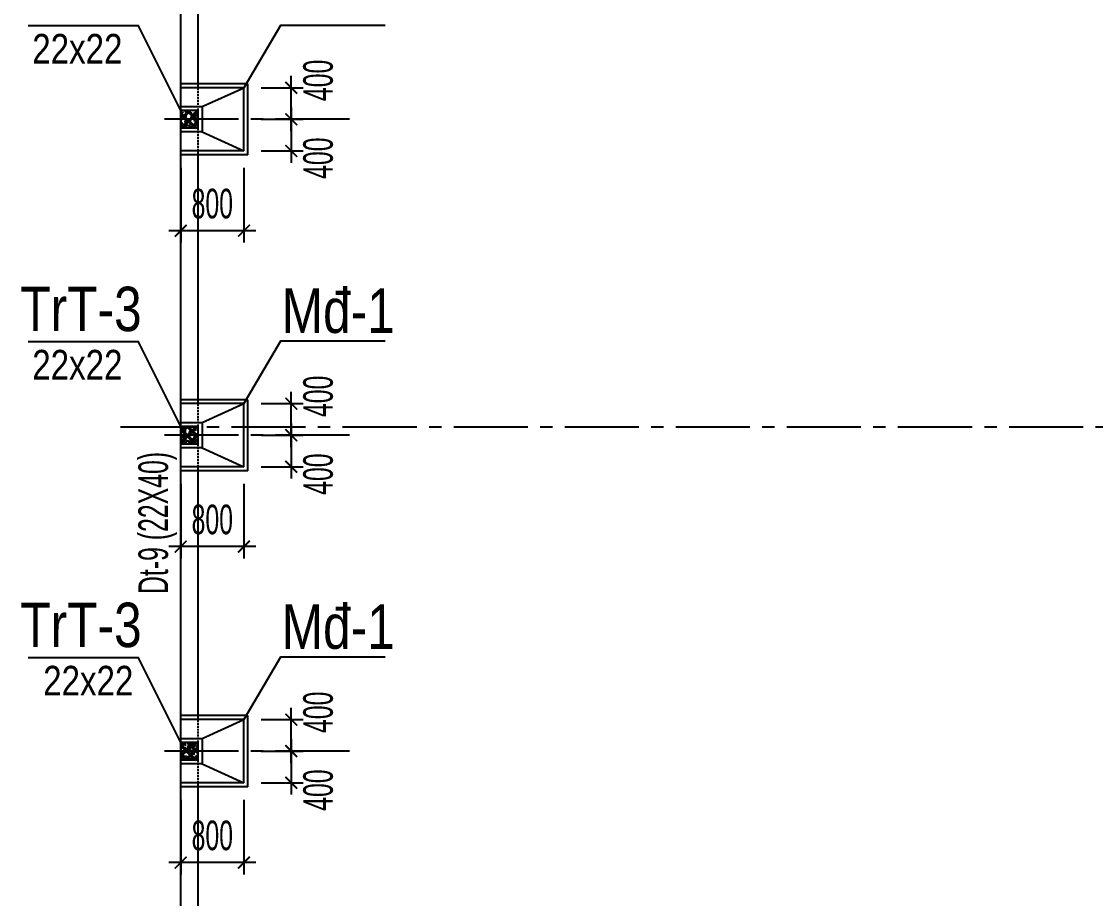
# Model space of a CAD drawing. Extents: x 195594 to 457145, y -254194 to -165094.
# Drawn here: x 208595 to 222194, y -240694 to -229591 of the extents above; entities that cross this region are included whole.
import ezdxf
from ezdxf.enums import TextEntityAlignment as Align

# ---------------------------------------------------------------- set-up
doc = ezdxf.new("R2010")
doc.units = 0
doc.header["$LTSCALE"] = 0.5
doc.header["$MEASUREMENT"] = 0
doc.linetypes.add('CENTER2', pattern=[1.125, 0.75, -0.125, 0.125, -0.125])
doc.linetypes.add('HIDDEN', pattern=[0.375, 0.25, -0.125])
doc.layers.get('0').update_dxf_attribs({"linetype": 'CONTINUOUS'})
doc.layers.get('Defpoints').update_dxf_attribs({"linetype": 'CONTINUOUS'})
for name, color, linetype in [('CDC.01.AXIS', 160, 'CENTER2'), ('CDC.02.DIM', 1, 'CONTINUOUS'), ('CDC.03.BORDER', 3, 'CONTINUOUS'), ('CDC.04.HIDDEN', 8, 'HIDDEN'), ('CDC.06.TEXT', 2, 'CONTINUOUS'), ('CDC.10.HATCH', 9, 'CONTINUOUS'), ('CDC.11.NOTE', 8, 'CONTINUOUS')]:
    doc.layers.add(name, color=color, linetype=linetype)
doc.styles.add('ARIAL', font='arial.ttf', dxfattribs={"width": 0.6})
doc.dimstyles.new('150', dxfattribs={"dimscale": 150, "dimtxt": 2.5, "dimasz": 1, "dimexe": 1, "dimexo": 0, "dimgap": 1, "dimtad": 1, "dimdec": 0, "dimdsep": 46, "dimtxsty": 'ARIAL', "dimblk": 'ARCHTICK', "dimcen": 1, "dimdle": 1, "dimclrd": 1, "dimclre": 1, "dimclrt": 2, "dimadec": 0, "dimazin": 0, "dimtfac": 0.00072, "dimtdec": 0, "dimtix": 1, "dimtmove": 2, "dimatfit": 3, "dimldrblk": 'ARCHTICK', "dimfxl": 1, "dimtolj": 1, "dimarcsym": 0})

# ---------------------------------------------------------------- blocks, each defined once
blk = doc.blocks.new('Mđ')
at = {"layer": 'CDC.10.HATCH'}
h = blk.add_hatch(dxfattribs=at)
h.set_pattern_fill('CHAU-01', color=256, scale=20, angle=90, style=0, pattern_type=2)
h.set_pattern_definition([(140, (558407.02, -1874956.22), (12.550427, 143.4520365), [15, -165]), (85, (558407.02, -1874956.22), (-150.438427, -27.750267), [12, -132]), (190.4514, (558408.06, -1874944.26), (-137.887908, 115.701876), [12.748038, -140.228422]), (136.1842, (558367.02, -1874956.22), (33.103803, 213.44821), [22.5, -247.5]), (186.6356, (558369.78, -1874938.43), (-194.823574, 186.93254), [19.122058, -210.3426]), (81.1842, (558367.02, -1874956.22), (-194.82372, 186.93239), [18, -198]), (111, (558377.02, -1874936.22), (80.523778, 119.3814104), [15, -165]), (56, (558377.02, -1874936.22), (-145.030009, 48.663066), [12, -132]), (161.4514, (558383.73, -1874926.27), (-64.506099, 168.044526), [12.748038, -140.228422]), (127.5, (558407.02, -1874956.217), (-66.5787708, 2.431971), [0, -130.4, 0, -134, 0, -132.5]), (97.5, (558407.02, -1874956.22), (-78.8823424, 52.6139075), [0, -76.4, 0, -127.4, 0, -50.5]), (57.5, (558407.02, -1875000.82), (4.5109743, 106.7644872), [0, -50, 0, -156, 0, -207]), (47.5, (558407.02, -1875020.82), (-20.0209965, 116.637234), [0, -65, 0, -103.6, 0, -147]), (135, (558407.02, -1874956.22), (-60.1040764, -60.1040764), []), (135, (558382.52, -1874956.22), (-60.1040764, -60.1040764), [])])
h.paths.add_polyline_path([(391479, -144098), (391549, -144098), (391549, -143948), (391479, -143948)])
h.paths.add_polyline_path([(391549, -144098), (391699, -144098), (391699, -143948), (391549, -143948)])
h.paths.add_polyline_path([(391699, -143948), (391699, -143878), (391549, -143878), (391549, -143948)])
h.paths.add_polyline_path([(391479, -143878), (391479, -143948), (391549, -143948), (391549, -143878)])
at = {"layer": 'CDC.03.BORDER'}
for p, q in [((390849, -143828), (390849, -143538)), ((390849, -143538), (391699, -143538)), ((390899, -143828), (390899, -143588)), ((390899, -143588), (391699, -143588)), ((390849, -144438), (390849, -143828)), ((390899, -144388), (390899, -143828)), ((390899, -144388), (391699, -144388)), ((390849, -144438), (391699, -144438))]:
    blk.add_line(p, q, dxfattribs=at)
at = {"layer": 'CDC.10.HATCH'}
for p, q in [((391429, -143828), (390899, -143588)), ((391429, -144148), (390899, -144388))]:
    blk.add_line(p, q, dxfattribs=at)
for points in [[(391699, -143828), (391429, -143828), (391429, -144148), (391699, -144148)], [(391479, -143878), (391699, -143878), (391699, -144098), (391479, -144098)]]:
    blk.add_lwpolyline(points, close=True, dxfattribs=at)
blk = doc.blocks.new('_ARCHTICK')
at = {"color": 0, "linetype": 'ByBlock', "const_width": 0.15}
blk.add_lwpolyline([(-0.5, -0.5), (0.5, 0.5)], dxfattribs=at)
blk = doc.blocks.new('*D377')
at = {"layer": 'CDC.02.DIM', "color": 1, "lineweight": -2, "transparency": 16777216}
for p, q in [((212011, -230680), (212011, -231380)), ((211629, -230830), (212161, -230830)), ((211629, -231230), (212161, -231230))]:
    blk.add_line(p, q, dxfattribs=at)
at = {"layer": 'Defpoints', "color": 0, "transparency": 16777216}
for p in [(211629, -230830), (211629, -231230), (212011, -231230)]:
    blk.add_point(p, dxfattribs=at)
at = {"layer": 'CDC.02.DIM', "color": 1, "lineweight": -2, "transparency": 16777216, "xscale": 150, "yscale": 150, "zscale": 150}
for p, rotation in [((212011, -230830), 90), ((212011, -231230), 270)]:
    blk.add_blockref('_ARCHTICK', p, dxfattribs=dict(at, rotation=rotation))
at = {"layer": 'CDC.02.DIM', "color": 2, "transparency": 16777216, "insert": (212352, -231322), "char_height": 375, "attachment_point": 5, "rotation": 90, "style": 'ARIAL'}
blk.add_mtext('\\A1;400', dxfattribs=at)
blk = doc.blocks.new('*D378')
at = {"layer": 'CDC.02.DIM', "color": 1, "lineweight": -2, "transparency": 16777216}
for p, q in [((212011, -230980), (212011, -230280)), ((211629, -230430), (212161, -230430)), ((211629, -230830), (212161, -230830))]:
    blk.add_line(p, q, dxfattribs=at)
at = {"layer": 'Defpoints', "color": 0, "transparency": 16777216}
for p in [(211629, -230430), (212011, -230430), (211629, -230830)]:
    blk.add_point(p, dxfattribs=at)
at = {"layer": 'CDC.02.DIM', "color": 1, "lineweight": -2, "transparency": 16777216, "xscale": 150, "yscale": 150, "zscale": 150}
for p, rotation in [((212011, -230430), 90), ((212011, -230830), 270)]:
    blk.add_blockref('_ARCHTICK', p, dxfattribs=dict(at, rotation=rotation))
at = {"layer": 'CDC.02.DIM', "color": 2, "transparency": 16777216, "insert": (212352, -230337), "char_height": 375, "attachment_point": 5, "rotation": 90, "style": 'ARIAL'}
blk.add_mtext('\\A1;400', dxfattribs=at)
blk = doc.blocks.new('*D379')
at = {"layer": 'CDC.02.DIM', "color": 1, "lineweight": -2, "transparency": 16777216}
for p, q in [((210611, -231446), (210611, -232390)), ((211411, -231446), (211411, -232390)), ((211561, -232240), (210461, -232240))]:
    blk.add_line(p, q, dxfattribs=at)
at = {"layer": 'Defpoints', "color": 0, "transparency": 16777216}
for p in [(210611, -231446), (211411, -231446), (210611, -232240)]:
    blk.add_point(p, dxfattribs=at)
at = {"layer": 'CDC.02.DIM', "color": 1, "lineweight": -2, "transparency": 16777216, "xscale": 150, "yscale": 150, "zscale": 150, "rotation": 180}
blk.add_blockref('_ARCHTICK', (210611, -232240), dxfattribs=at)
at = {"layer": 'CDC.02.DIM', "color": 1, "lineweight": -2, "transparency": 16777216, "xscale": 150, "yscale": 150, "zscale": 150}
blk.add_blockref('_ARCHTICK', (211411, -232240), dxfattribs=at)
at = {"layer": 'CDC.02.DIM', "color": 2, "transparency": 16777216, "insert": (211011, -231899), "char_height": 375, "attachment_point": 5, "style": 'ARIAL'}
blk.add_mtext('\\A1;800', dxfattribs=at)
blk = doc.blocks.new('*D380')
at = {"layer": 'CDC.02.DIM', "color": 1, "lineweight": -2, "transparency": 16777216}
for p, q in [((212011, -234679), (212011, -235379)), ((211629, -234829), (212161, -234829)), ((211629, -235229), (212161, -235229))]:
    blk.add_line(p, q, dxfattribs=at)
at = {"layer": 'Defpoints', "color": 0, "transparency": 16777216}
for p in [(211629, -234829), (211629, -235229), (212011, -235229)]:
    blk.add_point(p, dxfattribs=at)
at = {"layer": 'CDC.02.DIM', "color": 1, "lineweight": -2, "transparency": 16777216, "xscale": 150, "yscale": 150, "zscale": 150}
for p, rotation in [((212011, -234829), 90), ((212011, -235229), 270)]:
    blk.add_blockref('_ARCHTICK', p, dxfattribs=dict(at, rotation=rotation))
at = {"layer": 'CDC.02.DIM', "color": 2, "transparency": 16777216, "insert": (212352, -235322), "char_height": 375, "attachment_point": 5, "rotation": 90, "style": 'ARIAL'}
blk.add_mtext('\\A1;400', dxfattribs=at)
blk = doc.blocks.new('*D381')
at = {"layer": 'CDC.02.DIM', "color": 1, "lineweight": -2, "transparency": 16777216}
for p, q in [((212011, -234979), (212011, -234279)), ((211629, -234429), (212161, -234429)), ((211629, -234829), (212161, -234829))]:
    blk.add_line(p, q, dxfattribs=at)
at = {"layer": 'Defpoints', "color": 0, "transparency": 16777216}
for p in [(211629, -234429), (212011, -234429), (211629, -234829)]:
    blk.add_point(p, dxfattribs=at)
at = {"layer": 'CDC.02.DIM', "color": 1, "lineweight": -2, "transparency": 16777216, "xscale": 150, "yscale": 150, "zscale": 150}
for p, rotation in [((212011, -234429), 90), ((212011, -234829), 270)]:
    blk.add_blockref('_ARCHTICK', p, dxfattribs=dict(at, rotation=rotation))
at = {"layer": 'CDC.02.DIM', "color": 2, "transparency": 16777216, "insert": (212352, -234337), "char_height": 375, "attachment_point": 5, "rotation": 90, "style": 'ARIAL'}
blk.add_mtext('\\A1;400', dxfattribs=at)
blk = doc.blocks.new('*D382')
at = {"layer": 'CDC.02.DIM', "color": 1, "lineweight": -2, "transparency": 16777216}
for p, q in [((210611, -235446), (210611, -236390)), ((211411, -235446), (211411, -236390)), ((211561, -236240), (210461, -236240))]:
    blk.add_line(p, q, dxfattribs=at)
at = {"layer": 'Defpoints', "color": 0, "transparency": 16777216}
for p in [(210611, -235446), (211411, -235446), (210611, -236240)]:
    blk.add_point(p, dxfattribs=at)
at = {"layer": 'CDC.02.DIM', "color": 1, "lineweight": -2, "transparency": 16777216, "xscale": 150, "yscale": 150, "zscale": 150, "rotation": 180}
blk.add_blockref('_ARCHTICK', (210611, -236240), dxfattribs=at)
at = {"layer": 'CDC.02.DIM', "color": 1, "lineweight": -2, "transparency": 16777216, "xscale": 150, "yscale": 150, "zscale": 150}
blk.add_blockref('_ARCHTICK', (211411, -236240), dxfattribs=at)
at = {"layer": 'CDC.02.DIM', "color": 2, "transparency": 16777216, "insert": (211011, -235898), "char_height": 375, "attachment_point": 5, "style": 'ARIAL'}
blk.add_mtext('\\A1;800', dxfattribs=at)
blk = doc.blocks.new('*D383')
at = {"layer": 'CDC.02.DIM', "color": 1, "lineweight": -2, "transparency": 16777216}
for p, q in [((212011, -238679), (212011, -239379)), ((211629, -238829), (212161, -238829)), ((211629, -239229), (212161, -239229))]:
    blk.add_line(p, q, dxfattribs=at)
at = {"layer": 'Defpoints', "color": 0, "transparency": 16777216}
for p in [(211629, -238829), (211629, -239229), (212011, -239229)]:
    blk.add_point(p, dxfattribs=at)
at = {"layer": 'CDC.02.DIM', "color": 1, "lineweight": -2, "transparency": 16777216, "xscale": 150, "yscale": 150, "zscale": 150}
for p, rotation in [((212011, -238829), 90), ((212011, -239229), 270)]:
    blk.add_blockref('_ARCHTICK', p, dxfattribs=dict(at, rotation=rotation))
at = {"layer": 'CDC.02.DIM', "color": 2, "transparency": 16777216, "insert": (212352, -239322), "char_height": 375, "attachment_point": 5, "rotation": 90, "style": 'ARIAL'}
blk.add_mtext('\\A1;400', dxfattribs=at)
blk = doc.blocks.new('*D384')
at = {"layer": 'CDC.02.DIM', "color": 1, "lineweight": -2, "transparency": 16777216}
for p, q in [((212011, -238979), (212011, -238279)), ((211629, -238429), (212161, -238429)), ((211629, -238829), (212161, -238829))]:
    blk.add_line(p, q, dxfattribs=at)
at = {"layer": 'Defpoints', "color": 0, "transparency": 16777216}
for p in [(211629, -238429), (212011, -238429), (211629, -238829)]:
    blk.add_point(p, dxfattribs=at)
at = {"layer": 'CDC.02.DIM', "color": 1, "lineweight": -2, "transparency": 16777216, "xscale": 150, "yscale": 150, "zscale": 150}
for p, rotation in [((212011, -238429), 90), ((212011, -238829), 270)]:
    blk.add_blockref('_ARCHTICK', p, dxfattribs=dict(at, rotation=rotation))
at = {"layer": 'CDC.02.DIM', "color": 2, "transparency": 16777216, "insert": (212352, -238337), "char_height": 375, "attachment_point": 5, "rotation": 90, "style": 'ARIAL'}
blk.add_mtext('\\A1;400', dxfattribs=at)
blk = doc.blocks.new('*D385')
at = {"layer": 'CDC.02.DIM', "color": 1, "lineweight": -2, "transparency": 16777216}
for p, q in [((210611, -239446), (210611, -240390)), ((211411, -239446), (211411, -240390)), ((211561, -240240), (210461, -240240))]:
    blk.add_line(p, q, dxfattribs=at)
at = {"layer": 'Defpoints', "color": 0, "transparency": 16777216}
for p in [(210611, -239446), (211411, -239446), (210611, -240240)]:
    blk.add_point(p, dxfattribs=at)
at = {"layer": 'CDC.02.DIM', "color": 1, "lineweight": -2, "transparency": 16777216, "xscale": 150, "yscale": 150, "zscale": 150, "rotation": 180}
blk.add_blockref('_ARCHTICK', (210611, -240240), dxfattribs=at)
at = {"layer": 'CDC.02.DIM', "color": 1, "lineweight": -2, "transparency": 16777216, "xscale": 150, "yscale": 150, "zscale": 150}
blk.add_blockref('_ARCHTICK', (211411, -240240), dxfattribs=at)
at = {"layer": 'CDC.02.DIM', "color": 2, "transparency": 16777216, "insert": (211011, -239898), "char_height": 375, "attachment_point": 5, "style": 'ARIAL'}
blk.add_mtext('\\A1;800', dxfattribs=at)

msp = doc.modelspace()

# ---------------------------------------------------------------- hatches: boundary and pattern name
at = {"layer": 'CDC.10.HATCH'}
h = msp.add_hatch(dxfattribs=at)
h.set_pattern_fill('1BETONG2-BOP', color=256, scale=20, style=0, pattern_type=2)
h.set_pattern_definition([(50, (-129249.44, -234460.3), (143.452037, -12.550427), [15, -165]), (355, (-129249.44, -234460.3), (-27.750267, 150.438427), [12, -132]), (100.4514, (-129237.48, -234461.35), (115.701876, 137.88791), [12.74804, -140.22842]), (46.1842, (-129249.44, -234420.3), (213.44821, -33.1038), [22.5, -247.5]), (96.6356, (-129231.65, -234423.06), (186.93254, 194.82357), [19.12206, -210.3426]), (351.1842, (-129249.44, -234420.3), (186.93239, 194.82372), [18, -198]), (21, (-129229.44, -234430.3), (119.38141, -80.52378), [15, -165]), (226, (-129229.44, -234430.3), (134.376424, -73.10796), [12, -132]), (71.4514, (-129219.49, -234437.01), (168.044526, 64.5061), [12.74804, -140.22842]), (67.5, (-129249.44, -234460.304), (-31.183237, 58.874892), [0, -130.4, 0, -134, 0, -132.5]), (4.5, (-129249.44, -234460.304), (56.670185, 76.020638), [0, -76.4, 0, -127.4, 0, -50.5]), (327.5, (-129294.04, -234460.304), (106.764487, -4.510974), [0, -50, 0, -156, 0, -207]), (317.5, (-129314.04, -234460.3), (116.637234, 20.020996), [0, -65, 0, -103.6, 0, -147]), (315, (-129249.44, -234460.3), (60.104076, 60.104076), []), (315, (-129249.44, -234435.8), (60.104076, 60.104076), [])])
h.paths.add_polyline_path([(210831.5, -230719), (210611.5, -230719), (210611.5, -230939), (210831.5, -230939)])
h = msp.add_hatch(dxfattribs=at)
h.set_pattern_fill('1BETONG2-BOP', color=256, scale=20, style=0, pattern_type=2)
h.set_pattern_definition([(50, (-129249.44, -238460.3), (143.452037, -12.550427), [15, -165]), (355, (-129249.44, -238460.3), (-27.750267, 150.438427), [12, -132]), (100.4514, (-129237.48, -238461.35), (115.701876, 137.88791), [12.74804, -140.22842]), (46.1842, (-129249.44, -238420.3), (213.44821, -33.1038), [22.5, -247.5]), (96.6356, (-129231.65, -238423.06), (186.93254, 194.82357), [19.12206, -210.3426]), (351.1842, (-129249.44, -238420.3), (186.93239, 194.82372), [18, -198]), (21, (-129229.44, -238430.3), (119.38141, -80.52378), [15, -165]), (226, (-129229.44, -238430.3), (134.376424, -73.10796), [12, -132]), (71.4514, (-129219.49, -238437.01), (168.044526, 64.5061), [12.74804, -140.22842]), (67.5, (-129249.44, -238460.304), (-31.183237, 58.874892), [0, -130.4, 0, -134, 0, -132.5]), (4.5, (-129249.44, -238460.304), (56.670185, 76.020638), [0, -76.4, 0, -127.4, 0, -50.5]), (327.5, (-129294.04, -238460.304), (106.764487, -4.510974), [0, -50, 0, -156, 0, -207]), (317.5, (-129314.04, -238460.3), (116.637234, 20.020996), [0, -65, 0, -103.6, 0, -147]), (315, (-129249.44, -238460.3), (60.104076, 60.104076), []), (315, (-129249.44, -238435.8), (60.104076, 60.104076), [])])
h.paths.add_polyline_path([(210831.5, -234719), (210611.5, -234719), (210611.5, -234939), (210831.5, -234939)])
h = msp.add_hatch(dxfattribs=at)
h.set_pattern_fill('1BETONG2-BOP', color=256, scale=20, style=0, pattern_type=2)
h.set_pattern_definition([(50, (-129249.44, -242460.3), (143.452037, -12.550427), [15, -165]), (355, (-129249.44, -242460.3), (-27.750267, 150.438427), [12, -132]), (100.4514, (-129237.48, -242461.35), (115.701876, 137.88791), [12.74804, -140.22842]), (46.1842, (-129249.44, -242420.3), (213.44821, -33.1038), [22.5, -247.5]), (96.6356, (-129231.65, -242423.06), (186.93254, 194.82357), [19.12206, -210.3426]), (351.1842, (-129249.44, -242420.3), (186.93239, 194.82372), [18, -198]), (21, (-129229.44, -242430.3), (119.38141, -80.52378), [15, -165]), (226, (-129229.44, -242430.3), (134.376424, -73.10796), [12, -132]), (71.4514, (-129219.49, -242437.01), (168.044526, 64.5061), [12.74804, -140.22842]), (67.5, (-129249.44, -242460.304), (-31.183237, 58.874892), [0, -130.4, 0, -134, 0, -132.5]), (4.5, (-129249.44, -242460.304), (56.670185, 76.020638), [0, -76.4, 0, -127.4, 0, -50.5]), (327.5, (-129294.04, -242460.304), (106.764487, -4.510974), [0, -50, 0, -156, 0, -207]), (317.5, (-129314.04, -242460.3), (116.637234, 20.020996), [0, -65, 0, -103.6, 0, -147]), (315, (-129249.44, -242460.3), (60.104076, 60.104076), []), (315, (-129249.44, -242435.8), (60.104076, 60.104076), [])])
h.paths.add_polyline_path([(210831.5, -238719), (210611.5, -238719), (210611.5, -238939), (210831.5, -238939)])

# ---------------------------------------------------------------- linework, layer by layer
at = {"layer": 'CDC.01.AXIS', "ltscale": 2500}
for p, q in [((212749.4, -230829), (210389.3, -230829)), ((209848.9, -234722), (278460.8, -234722)), ((212749.4, -234829), (210389.3, -234829)), ((212749.4, -238829), (210389.3, -238829))]:
    msp.add_line(p, q, dxfattribs=at)
at = {"layer": 'CDC.03.BORDER'}
for p, q in [((210611.5, -248932), (210611.5, -224372)), ((210831.5, -230429.6), (210831.5, -227229.8)), ((210831.5, -230939), (210611.5, -230939)), ((210831.5, -234429.5), (210831.5, -231229.6)), ((210831.5, -234939), (210611.5, -234939)), ((210831.5, -238429.3), (210831.5, -235229.5)), ((210831.5, -238939), (210611.5, -238939)), ((210831.5, -242429.1), (210831.5, -239229.3))]:
    msp.add_line(p, q, dxfattribs=at)
for points in [[(210831.5, -230939), (210831.5, -230719), (210611.5, -230719), (210611.5, -230939)], [(210831.5, -234939), (210831.5, -234719), (210611.5, -234719), (210611.5, -234939)], [(210831.5, -238939), (210831.5, -238719), (210611.5, -238719), (210611.5, -238939)]]:
    msp.add_lwpolyline(points, dxfattribs=at)
at = {"layer": 'CDC.04.HIDDEN', "ltscale": 200}
for p, q in [((210831.5, -230719.6), (210831.5, -230429.6)), ((210831.5, -231229.6), (210831.5, -230939.6)), ((210831.5, -234719.5), (210831.5, -234429.5)), ((210831.5, -235229.5), (210831.5, -234939.5)), ((210831.5, -238719.3), (210831.5, -238429.3)), ((210831.5, -239229.3), (210831.5, -238939.3))]:
    msp.add_line(p, q, dxfattribs=at)
at = {"layer": 'CDC.11.NOTE'}
for points in [[(210611.5, -230719), (210074.8, -229647.3), (208677.9, -229647.3)], [(213199.1, -229640.5), (211875.6, -229640.5), (211411.5, -230429.6)], [(210611.5, -234719), (210074.8, -233647.3), (208677.9, -233647.3)], [(213199.1, -233640.3), (211875.6, -233640.3), (211411.5, -234429.5)], [(210611.5, -238719), (210074.8, -237647.3), (208677.9, -237647.3)], [(213199.1, -237640.1), (211875.6, -237640.1), (211411.5, -238429.3)]]:
    msp.add_lwpolyline(points, dxfattribs=at)

# ---------------------------------------------------------------- block references
at = {"layer": 'CDC.03.BORDER', "xscale": -1}
for p in [(602310.8, -86841.5), (602310.8, -90841.3), (602310.8, -94841.1)]:
    msp.add_blockref('Mđ', p, dxfattribs=at)

# ---------------------------------------------------------------- texts
at = {"layer": 'CDC.06.TEXT', "style": 'ARIAL', "width": 0.8}
for p in [(209302.4, -229936.3), (209302.4, -233936.3), (209440.5, -237936.3)]:
    msp.add_text('22x22', height=375, dxfattribs=at).set_placement(p, align=Align.MIDDLE_CENTER)
for p in [(208580.8, -233230.1), (208580.8, -237230.1)]:
    msp.add_text('TrT-3', height=562.5, dxfattribs=at).set_placement(p, align=Align.MIDDLE_LEFT)
for p in [(213321.7, -233534), (213321.7, -237533.8)]:
    msp.add_text('Mđ-1', height=562.5, dxfattribs=at).set_placement(p, align=Align.RIGHT)
at = {"layer": 'CDC.06.TEXT', "style": 'ARIAL', "width": 0.6}
msp.add_text('Dt-9 (22X40)', height=375, rotation=90, dxfattribs=at).set_placement((210262.9, -236839.6), align=Align.MIDDLE_LEFT)

# ---------------------------------------------------------------- dimensions: what is measured, and where the dimension line sits
at = {"layer": 'CDC.02.DIM'}
for base, p1, p2, angle, picture, middle in [((212010.9, -230429.6), (211629.5, -230829.6), (211629.5, -230429.6), 270, '*D378', (212352.4, -230337.2)), ((212010.9, -231229.6), (211629.5, -230829.6), (211629.5, -231229.6), 90, '*D377', (212352.4, -231322.1)), ((212010.9, -234429.5), (211629.5, -234829.5), (211629.5, -234429.5), 270, '*D381', (212352.4, -234337)), ((212010.9, -235229.5), (211629.5, -234829.5), (211629.5, -235229.5), 90, '*D380', (212352.4, -235321.9)), ((212010.9, -238429.3), (211629.5, -238829.3), (211629.5, -238429.3), 270, '*D384', (212352.4, -238336.9)), ((212010.9, -239229.3), (211629.5, -238829.3), (211629.5, -239229.3), 90, '*D383', (212352.4, -239321.8))]:
    dim = msp.add_linear_dim(base=base, p1=p1, p2=p2, angle=angle, dimstyle='150', override={"dimarcsym": 1}, dxfattribs=at)
    dim.commit()
    dim.dimension.update_dxf_attribs({"geometry": picture, "text_midpoint": middle, "dimtype": 160})
for base, p1, p2, picture, middle in [((210611.5, -232240.1), (211411.5, -231446.2), (210611.5, -231446.2), '*D379', (211011.5, -231898.7)), ((210611.5, -236240), (211411.5, -235446), (210611.5, -235446), '*D382', (211011.5, -235898.5)), ((210611.5, -240239.8), (211411.5, -239445.8), (210611.5, -239445.8), '*D385', (211011.5, -239898.3))]:
    dim = msp.add_linear_dim(base=base, p1=p1, p2=p2, angle=180, dimstyle='150', override={"dimarcsym": 1}, dxfattribs=at)
    dim.commit()
    dim.dimension.update_dxf_attribs({"geometry": picture, "text_midpoint": middle})

doc.saveas('drawing.dxf')
